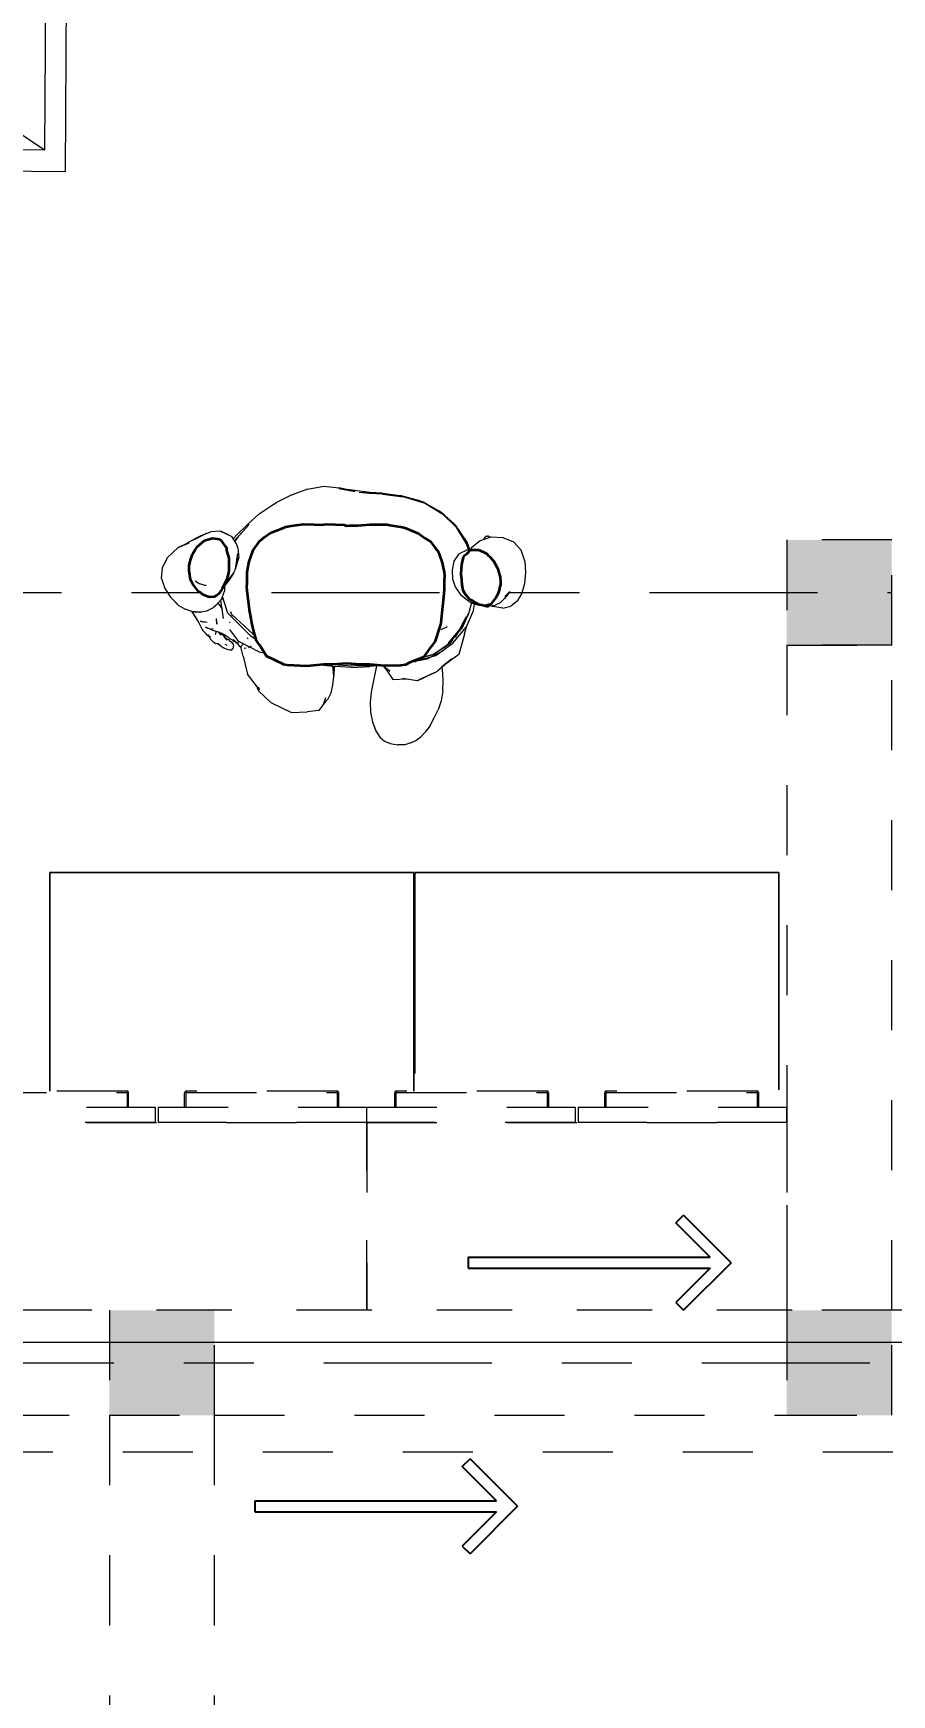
# Model space of a CAD drawing. Header units: millimetres. Extents: x -9559 to 23034, y -7226 to 22400.
# Drawn here: x 249.893 to 251.12, y 50.771 to 53.143 of the extents above; entities that cross this region are included whole.
import ezdxf

# ---------------------------------------------------------------- set-up
doc = ezdxf.new("R2010")
doc.units = ezdxf.units.MM
doc.header["$LTSCALE"] = 0.02
for name, pattern in [('ACAD_ISO02W100', [15, 12, -3]), ('ACAD_ISO10W100', [18, 12, -3, 0, -3]), ('DASHED2', [0.375, 0.25, -0.125])]:
    doc.linetypes.add(name, pattern=pattern)
for name, color, linetype, lineweight in [('A-GENM', 255, 'Continuous', 5), ('A-Mueble cocina 1-lavanderia', 9, 'Continuous', 9), ('A-Mueble cocina 2-proyecciones', 255, 'ACAD_ISO02W100', 9), ('A-Mueble cocina 3', 9, 'Continuous', 9), ('G-IMPT', 8, 'Continuous', 9), ('I-FURN', 9, 'Continuous', 9), ('IH-AGUA CALIENTE', 12, 'DASHED2', 5), ('IH-AGUA FRIA', 140, 'Continuous', 5), ('S-GRID', 253, 'ACAD_ISO10W100', 5)]:
    doc.layers.add(name, color=color, linetype=linetype, lineweight=lineweight)
doc.layers.add('IH-A.NEGRAS', color=22, linetype='Continuous')
doc.layers.add('IH-PLANO BASE', color=250, linetype='DASHED2', lineweight=5, transparency=0.55)
doc.styles.get("Standard").update_dxf_attribs({"font": 'GOTHIC.TTF'})
doc.dimstyles.get("Standard").update_dxf_attribs({"dimtxt": 0.18, "dimasz": 0.18, "dimexe": 0.18, "dimexo": 0.0625, "dimgap": 0.09, "dimtad": 0, "dimzin": 3, "dimdsep": 46, "dimtxsty": 'Standard', "dimblk": 'ARCHTICK', "dimcen": 0.09, "dimadec": 0, "dimazin": 0, "dimtfac": 1, "dimtofl": 0, "dimtmove": 0, "dimatfit": 3, "dimldrblk": 'ARCHTICK', "dimfxl": 1, "dimtolj": 1, "dimtzin": 0, "dimarcsym": 0})

# ---------------------------------------------------------------- blocks, each defined once
blk = doc.blocks.new('Lavadero de  1 Batea MEP - Lavadero de  1 Batea MEP-202237-Nivel 1')
at = {"layer": 'A-Mueble cocina 1-lavanderia'}
for p, q in [((0.5, 0), (-0.5, 0)), ((-0.5, 0), (-0.5, -0.75)), ((0.5, -0.7329), (0.5, 0)), ((-0.47, -0.03), (-0.2508, -0.6491)), ((-0.47, -0.72), (-0.47, -0.03)), ((-0.47, -0.03), (-0.015, -0.03)), ((-0.2342, -0.6491), (-0.015, -0.03)), ((-0.015, -0.03), (-0.015, -0.72)), ((0.47, -0.03), (0.015, -0.72)), ((0.015, -0.72), (0.015, -0.03)), ((0.015, -0.03), (0.47, -0.03)), ((0.47, -0.03), (0.47, -0.72)), ((-0.015, -0.72), (-0.47, -0.72)), ((0.47, -0.72), (0.015, -0.72))]:
    blk.add_line(p, q, dxfattribs=at)
blk.add_circle((-0.2425, -0.6727), 0.025, dxfattribs=at)
blk = doc.blocks.new('Female Figure 2 - 01skin_DXF-V15-Nivel 1')
at = {"layer": 'G-IMPT'}
for p, q in [((0.1914, -0.7645), (0.1913, -0.7656)), ((0.1914, -0.7645), (0.1931, -0.7621)), ((0.1939, -0.7612), (0.1931, -0.7621)), ((0.1939, -0.7612), (0.1962, -0.7611)), ((0.1975, -0.7612), (0.1962, -0.7611)), ((0.1987, -0.762), (0.1975, -0.7612)), ((0.1987, -0.762), (0.1981, -0.7616)), ((0.1998, -0.7624), (0.1981, -0.7616)), ((0.1987, -0.7622), (0.199, -0.7625)), ((-0.2261, -0.8689), (-0.2205, -0.8776)), ((-0.2258, -0.8692), (-0.226, -0.8689)), ((-0.2258, -0.8688), (-0.2242, -0.8712)), ((-0.2258, -0.8692), (-0.2237, -0.873)), ((-0.2183, -0.881), (-0.2242, -0.8712)), ((-0.2237, -0.873), (-0.2201, -0.8787)), ((-0.2183, -0.881), (-0.2205, -0.8776)), ((-0.2199, -0.8707), (-0.2202, -0.8694)), ((-0.2199, -0.8707), (-0.2202, -0.8694)), ((-0.189, -0.8567), (-0.1847, -0.862)), ((-0.1825, -0.865), (-0.1847, -0.862)), ((-0.2201, -0.8787), (-0.2163, -0.8846)), ((-0.2163, -0.8846), (-0.2116, -0.8943)), ((-0.2085, -0.8842), (-0.2138, -0.8826)), ((-0.2138, -0.8826), (-0.2131, -0.883)), ((-0.2085, -0.8842), (-0.2131, -0.883)), ((-0.2116, -0.8943), (-0.2105, -0.8957)), ((-0.2059, -0.9006), (-0.2105, -0.8957)), ((-0.2071, -0.8838), (-0.2103, -0.8832)), ((-0.2103, -0.8832), (-0.2089, -0.8835)), ((-0.1999, -0.8939), (-0.2067, -0.8911)), ((-0.2067, -0.8911), (-0.2034, -0.8924)), ((-0.2042, -0.8842), (-0.2066, -0.8838)), ((-0.2036, -0.9029), (-0.2059, -0.9006)), ((-0.1998, -0.9057), (-0.2033, -0.9015)), ((-0.2024, -0.9027), (-0.2033, -0.9015)), ((-0.1999, -0.8939), (-0.1957, -0.893)), ((-0.1999, -0.8939), (-0.1986, -0.8942)), ((-0.1999, -0.8939), (-0.1949, -0.8956)), ((-0.1986, -0.8942), (-0.1957, -0.893)), ((-0.1949, -0.8956), (-0.1885, -0.8977)), ((-0.1915, -0.8967), (-0.1926, -0.9017)), ((-0.1915, -0.8967), (-0.1926, -0.9017)), ((-0.1902, -0.8866), (-0.1909, -0.8785)), ((-0.1901, -0.8866), (-0.1909, -0.8785)), ((-0.1885, -0.8977), (-0.1847, -0.8991)), ((-0.1881, -0.8988), (-0.186, -0.8997)), ((-0.1881, -0.8988), (-0.1848, -0.9001)), ((-0.1877, -0.898), (-0.1857, -0.9005)), ((-0.1875, -0.8981), (-0.1857, -0.9005)), ((-0.1873, -0.8982), (-0.1857, -0.9005)), ((-0.187, -0.8993), (-0.186, -0.8997)), ((-0.1866, -0.9002), (-0.1854, -0.9017)), ((-0.1865, -0.9), (-0.1843, -0.9024)), ((-0.1854, -0.9017), (-0.1857, -0.9005)), ((-0.1854, -0.9012), (-0.1843, -0.9024)), ((-0.1848, -0.9001), (-0.1814, -0.9021)), ((-0.1847, -0.8991), (-0.1811, -0.9009)), ((-0.1811, -0.9009), (-0.1781, -0.9026)), ((-0.1723, -0.8837), (-0.1715, -0.8848)), ((-0.2036, -0.9029), (-0.1993, -0.9046)), ((-0.2024, -0.9027), (-0.2014, -0.9046)), ((-0.201, -0.9045), (-0.2023, -0.9033)), ((-0.2023, -0.9033), (-0.1993, -0.9046)), ((-0.2014, -0.9046), (-0.2004, -0.9067)), ((-0.1998, -0.9057), (-0.201, -0.9045)), ((-0.2004, -0.9067), (-0.1998, -0.9078)), ((-0.1954, -0.9125), (-0.1998, -0.9078)), ((-0.194, -0.9132), (-0.1954, -0.9125)), ((-0.194, -0.9132), (-0.1923, -0.9141)), ((-0.1897, -0.915), (-0.1923, -0.9141)), ((-0.1858, -0.9171), (-0.1897, -0.915)), ((-0.1871, -0.9161), (-0.1883, -0.915)), ((-0.1847, -0.9181), (-0.1883, -0.915)), ((-0.1864, -0.9167), (-0.1871, -0.9161)), ((-0.1838, -0.9188), (-0.1864, -0.9167)), ((-0.1847, -0.9181), (-0.1858, -0.9171)), ((-0.1838, -0.9188), (-0.1831, -0.9192)), ((-0.1831, -0.9192), (-0.1821, -0.9198)), ((-0.1821, -0.9198), (-0.1812, -0.9202)), ((-0.1784, -0.9061), (-0.1814, -0.9021)), ((-0.1814, -0.9021), (-0.1767, -0.9085)), ((-0.1814, -0.9021), (-0.1791, -0.9049)), ((-0.1812, -0.9202), (-0.1804, -0.9206)), ((-0.1804, -0.9206), (-0.1762, -0.9224)), ((-0.1794, -0.9059), (-0.1768, -0.9076)), ((-0.1794, -0.9059), (-0.1779, -0.907)), ((-0.1767, -0.9085), (-0.1791, -0.9049)), ((-0.1773, -0.9072), (-0.1786, -0.9066)), ((-0.1786, -0.9066), (-0.1768, -0.9076)), ((-0.1784, -0.9061), (-0.1767, -0.9085)), ((-0.1773, -0.916), (-0.1783, -0.9158)), ((-0.1781, -0.9026), (-0.1752, -0.9045)), ((-0.1779, -0.907), (-0.1761, -0.9094)), ((-0.1773, -0.9072), (-0.1752, -0.9082)), ((-0.1773, -0.916), (-0.1762, -0.9165)), ((-0.1767, -0.9085), (-0.1761, -0.9094)), ((-0.1762, -0.9224), (-0.1729, -0.9234)), ((-0.1752, -0.9045), (-0.1722, -0.907)), ((-0.1725, -0.9099), (-0.1752, -0.9082)), ((-0.1707, -0.924), (-0.1729, -0.9234)), ((-0.1725, -0.9099), (-0.1698, -0.912)), ((-0.1722, -0.907), (-0.1691, -0.9088)), ((-0.1698, -0.9238), (-0.1707, -0.924)), ((-0.1698, -0.912), (-0.167, -0.9152)), ((-0.1698, -0.9238), (-0.1687, -0.9232)), ((-0.1691, -0.9088), (-0.1667, -0.9108)), ((-0.1687, -0.9224), (-0.1667, -0.9205)), ((-0.1687, -0.9224), (-0.1681, -0.9214)), ((-0.1687, -0.9232), (-0.1681, -0.9214)), ((-0.1659, -0.9102), (-0.1671, -0.9091)), ((-0.1634, -0.9127), (-0.1671, -0.9091)), ((-0.167, -0.9152), (-0.1666, -0.9179)), ((-0.1648, -0.9117), (-0.1667, -0.9108)), ((-0.1667, -0.9205), (-0.1666, -0.9179)), ((-0.1624, -0.9132), (-0.1659, -0.9102)), ((-0.1649, -0.9112), (-0.1659, -0.9102)), ((-0.1659, -0.9102), (-0.1634, -0.9127)), ((-0.1624, -0.9132), (-0.1649, -0.9112)), ((-0.1613, -0.914), (-0.1649, -0.9112)), ((-0.1649, -0.9112), (-0.1634, -0.9125)), ((-0.1634, -0.9127), (-0.1648, -0.9117)), ((-0.1613, -0.914), (-0.1634, -0.9125)), ((-0.1634, -0.9125), (-0.1619, -0.9139)), ((-0.1634, -0.9125), (-0.16, -0.9146)), ((-0.1624, -0.9132), (-0.1634, -0.9127)), ((-0.1589, -0.9136), (-0.1634, -0.9127)), ((-0.1597, -0.9136), (-0.1634, -0.9127)), ((-0.1624, -0.9132), (-0.1613, -0.914)), ((-0.1619, -0.9139), (-0.16, -0.9159)), ((-0.1613, -0.914), (-0.16, -0.9146)), ((-0.16, -0.9159), (-0.1583, -0.9175)), ((-0.1589, -0.9136), (-0.1597, -0.9136)), ((-0.1583, -0.9175), (-0.1566, -0.9189)), ((-0.155, -0.92), (-0.1566, -0.9189)), ((-0.153, -0.9151), (-0.1555, -0.9179)), ((-0.1555, -0.9179), (-0.1554, -0.9177)), ((-0.1535, -0.9151), (-0.1526, -0.9148)), ((-0.1535, -0.9151), (-0.1526, -0.9148)), ((-0.1484, -0.9211), (-0.1512, -0.9214)), ((-0.1484, -0.9211), (-0.1507, -0.9213)), ((-0.1473, -0.9061), (-0.1456, -0.9077)), ((-0.1447, -0.9201), (-0.1453, -0.9204)), ((-0.1416, -0.9183), (-0.1447, -0.9201))]:
    blk.add_line(p, q, dxfattribs=at)
blk = doc.blocks.new('Female Figure 2 - Female Figure 2-V16-Nivel 1')
at = {"layer": 'A-GENM', "lineweight": 35}
for p, q in [((-0.0774, 0.0939), (-0.0694, 0.0952)), ((-0.0694, 0.0952), (-0.0517, 0.0976)), ((-0.0517, 0.0976), (-0.0367, 0.0969)), ((-0.0367, 0.0969), (-0.0274, 0.0968)), ((-0.0274, 0.0968), (-0.0185, 0.0977)), ((-0.0185, 0.0977), (-0.006, 0.097)), ((-0.006, 0.097), (0.0061, 0.0965)), ((0.0061, 0.0965), (0.0095, 0.0953)), ((0.0095, 0.0953), (0.0132, 0.0956)), ((0.0132, 0.0956), (0.0258, 0.0955)), ((0.0258, 0.0955), (0.0428, 0.0969)), ((0.0428, 0.0969), (0.0452, 0.0971)), ((0.0452, 0.0971), (0.0477, 0.0971)), ((0.0477, 0.0971), (0.0677, 0.097)), ((0.0677, 0.097), (0.0712, 0.0963)), ((0.0712, 0.0963), (0.0893, 0.0931)), ((-0.1972, 0.0708), (-0.1933, 0.0741)), ((-0.1933, 0.0741), (-0.1898, 0.0754)), ((-0.1898, 0.0754), (-0.1819, 0.0776)), ((-0.1817, 0.0775), (-0.1721, 0.0761)), ((-0.1721, 0.0761), (-0.17, 0.0748)), ((-0.17, 0.0748), (-0.1644, 0.0665)), ((-0.1238, 0.0603), (-0.1154, 0.0723)), ((-0.1154, 0.0723), (-0.1142, 0.0739)), ((-0.1142, 0.0739), (-0.1129, 0.0747)), ((-0.1129, 0.0747), (-0.1071, 0.0793)), ((-0.1071, 0.0793), (-0.0992, 0.085)), ((-0.0992, 0.085), (-0.0829, 0.0913)), ((-0.0829, 0.0913), (-0.0774, 0.0939)), ((0.0893, 0.0931), (0.0914, 0.0929)), ((0.0914, 0.0929), (0.0943, 0.0918)), ((0.0943, 0.0918), (0.1124, 0.0844)), ((0.1124, 0.0844), (0.1222, 0.0771)), ((0.1223, 0.0771), (0.1296, 0.0728)), ((0.1296, 0.0728), (0.1363, 0.0637)), ((-0.2145, 0.0429), (-0.2127, 0.0477)), ((-0.2127, 0.0477), (-0.2107, 0.0547)), ((-0.2107, 0.0547), (-0.2068, 0.061)), ((-0.2068, 0.061), (-0.2034, 0.0658)), ((-0.2034, 0.0658), (-0.1972, 0.0708)), ((-0.1644, 0.0665), (-0.1625, 0.065)), ((-0.1625, 0.065), (-0.162, 0.0639)), ((-0.162, 0.0639), (-0.1618, 0.0602)), ((-0.1618, 0.0602), (-0.1585, 0.0491)), ((-0.1585, 0.0491), (-0.1584, 0.0384)), ((-0.1292, 0.0455), (-0.1276, 0.0495)), ((-0.1276, 0.0495), (-0.1238, 0.0603)), ((0.1363, 0.0637), (0.1404, 0.0588)), ((0.1404, 0.0588), (0.1423, 0.0532)), ((0.1423, 0.0532), (0.1463, 0.0424)), ((0.1742, 0.04), (0.1766, 0.0507)), ((0.1766, 0.0507), (0.1783, 0.0534)), ((0.1783, 0.0534), (0.1819, 0.0556)), ((0.1819, 0.0556), (0.1867, 0.0608)), ((0.1867, 0.0608), (0.1899, 0.0611)), ((0.1899, 0.0611), (0.1983, 0.061)), ((0.1983, 0.061), (0.2093, 0.0555)), ((0.2093, 0.0555), (0.2099, 0.0552)), ((0.2099, 0.0552), (0.2103, 0.0548)), ((0.2103, 0.0548), (0.213, 0.052)), ((0.2136, 0.0514), (0.2194, 0.0453)), ((-0.2154, 0.0311), (-0.2152, 0.0381)), ((-0.2142, 0.0255), (-0.2154, 0.0311)), ((-0.2152, 0.0381), (-0.2145, 0.0429)), ((-0.2136, 0.0206), (-0.2142, 0.0255)), ((-0.1591, 0.0282), (-0.1619, 0.0174)), ((-0.1585, 0.0326), (-0.1591, 0.0282)), ((-0.1584, 0.0384), (-0.1585, 0.0326)), ((-0.1326, 0.0285), (-0.1306, 0.0403)), ((-0.1324, 0.0134), (-0.1326, 0.0285)), ((-0.1306, 0.0403), (-0.1292, 0.0455)), ((0.1463, 0.0424), (0.1488, 0.0292)), ((0.1488, 0.0292), (0.1495, 0.0243)), ((0.1495, 0.0243), (0.149, 0.0176)), ((0.1733, 0.0251), (0.1734, 0.0267)), ((0.1737, 0.0234), (0.1733, 0.0251)), ((0.1734, 0.0267), (0.1742, 0.04)), ((0.2194, 0.0453), (0.2248, 0.0355)), ((0.2248, 0.0355), (0.2258, 0.0336)), ((0.2258, 0.0336), (0.2262, 0.0316)), ((0.2262, 0.0316), (0.2289, 0.0222)), ((-0.2122, 0.0162), (-0.2136, 0.0206)), ((-0.2102, 0.0121), (-0.2122, 0.0162)), ((-0.208, 0.0097), (-0.2102, 0.0121)), ((-0.2054, 0.0055), (-0.208, 0.0097)), ((-0.2021, 0.0016), (-0.2054, 0.0055)), ((-0.2004, 0.0003), (-0.2021, 0.0016)), ((-0.1988, -0.0003), (-0.2004, 0.0003)), ((-0.168, 0.0053), (-0.1731, -0.0017)), ((-0.1619, 0.0174), (-0.1679, 0.0055)), ((-0.1327, 0.0082), (-0.1324, 0.0134)), ((-0.1324, 0.0029), (-0.1327, 0.0082)), ((-0.1302, -0.0165), (-0.1324, 0.0029)), ((0.149, 0.0041), (0.148, -0.0066)), ((0.149, 0.0176), (0.149, 0.0041)), ((0.1746, 0.0111), (0.1737, 0.0234)), ((0.1759, 0.0035), (0.1746, 0.0111)), ((0.1779, -0.0009), (0.1759, 0.0035)), ((0.2271, 0.0015), (0.2246, -0.0044)), ((0.2286, 0.0087), (0.2271, 0.0015)), ((0.2293, 0.0112), (0.2286, 0.0087)), ((0.2289, 0.0222), (0.2294, 0.014)), ((0.2294, 0.014), (0.2293, 0.0112)), ((-0.1952, -0.0035), (-0.1988, -0.0003)), ((-0.193, -0.0044), (-0.1952, -0.0035)), ((-0.188, -0.006), (-0.193, -0.0044)), ((-0.1874, -0.0064), (-0.188, -0.006)), ((-0.1863, -0.0065), (-0.1874, -0.0064)), ((-0.1795, -0.0062), (-0.1863, -0.0065)), ((-0.1747, -0.0034), (-0.1795, -0.0062)), ((-0.1731, -0.0017), (-0.1747, -0.0034)), ((-0.1291, -0.0246), (-0.1302, -0.0165)), ((0.1466, -0.0201), (0.1441, -0.0429)), ((0.148, -0.0066), (0.1466, -0.0201)), ((0.1822, -0.006), (0.1779, -0.0009)), ((0.1861, -0.0103), (0.1827, -0.0066)), ((0.1898, -0.0118), (0.1861, -0.0103)), ((0.1998, -0.0175), (0.1898, -0.0118)), ((0.2028, -0.0181), (0.1998, -0.0175)), ((0.2081, -0.0195), (0.2028, -0.0181)), ((0.2098, -0.02), (0.2081, -0.0195)), ((0.2113, -0.02), (0.2098, -0.02)), ((0.2129, -0.0194), (0.2113, -0.02)), ((0.2133, -0.0175), (0.2129, -0.0194)), ((0.2151, -0.0169), (0.2133, -0.0175)), ((0.2167, -0.0157), (0.2151, -0.0169)), ((0.2186, -0.0127), (0.2167, -0.0157)), ((0.2216, -0.0084), (0.2186, -0.0127)), ((0.2231, -0.0068), (0.2216, -0.0084)), ((0.2246, -0.0044), (0.2232, -0.0067)), ((-0.1267, -0.0378), (-0.1291, -0.0246)), ((-0.1258, -0.0433), (-0.1267, -0.0378)), ((-0.1234, -0.0537), (-0.1258, -0.0433)), ((0.1436, -0.0457), (0.1358, -0.0706)), ((0.1439, -0.0446), (0.1436, -0.0457)), ((0.144, -0.044), (0.1439, -0.0446)), ((0.1441, -0.0429), (0.144, -0.044)), ((-0.1191, -0.0691), (-0.1234, -0.0537)), ((-0.1144, -0.0754), (-0.1191, -0.0691)), ((0.1358, -0.0706), (0.1286, -0.0795)), ((-0.1047, -0.0907), (-0.1144, -0.0754)), ((-0.0817, -0.1017), (-0.1047, -0.0907)), ((0.1194, -0.0921), (0.1001, -0.1001)), ((0.1286, -0.0795), (0.1194, -0.0921)), ((-0.0789, -0.1032), (-0.0817, -0.1017)), ((-0.0752, -0.1037), (-0.0789, -0.1032)), ((-0.0474, -0.105), (-0.0752, -0.1037)), ((-0.0236, -0.1029), (-0.0474, -0.105)), ((-0.017, -0.103), (-0.0236, -0.1029)), ((-0.0101, -0.1027), (-0.017, -0.103)), ((0.0098, -0.1015), (-0.0101, -0.1027)), ((0.0283, -0.1027), (0.0098, -0.1015)), ((0.0355, -0.1029), (0.0283, -0.1027)), ((0.0429, -0.103), (0.0355, -0.1029)), ((0.0637, -0.1049), (0.0429, -0.103)), ((0.0867, -0.1041), (0.0637, -0.1049)), ((0.0938, -0.1031), (0.0867, -0.1041)), ((0.1001, -0.1001), (0.0938, -0.1031))]:
    blk.add_line(p, q, dxfattribs=at)
at = {"layer": 'G-IMPT'}
for p, q in [((-0.0464, 0.1475), (-0.0703, 0.1385)), ((-0.0464, 0.1475), (-0.0229, 0.1519)), ((-0.0229, 0.1519), (-0.0012, 0.1493)), ((0.0212, 0.1455), (-0.0017, 0.1486)), ((-0.0017, 0.1486), (0.0217, 0.1444)), ((0.0217, 0.1444), (-0.0012, 0.1493)), ((0.0429, 0.143), (0.0212, 0.1455)), ((0.0417, 0.1415), (0.0274, 0.1429)), ((0.0436, 0.142), (0.0304, 0.1429)), ((0.0607, 0.1419), (0.0429, 0.143)), ((-0.1151, 0.1122), (-0.0954, 0.1258)), ((-0.0954, 0.1258), (-0.0905, 0.1284)), ((-0.0703, 0.1385), (-0.0905, 0.1284)), ((-0.0692, 0.1393), (-0.0676, 0.1395)), ((0.061, 0.1405), (0.0417, 0.1415)), ((0.0436, 0.142), (0.0623, 0.1413)), ((0.0607, 0.1419), (0.0861, 0.1386)), ((0.061, 0.1405), (0.0903, 0.1365)), ((0.0623, 0.1413), (0.0888, 0.138)), ((0.1144, 0.1311), (0.0861, 0.1386)), ((0.0888, 0.138), (0.1186, 0.1296)), ((0.1237, 0.1266), (0.0903, 0.1365)), ((0.1237, 0.1266), (0.1144, 0.1311)), ((0.1237, 0.1266), (0.1186, 0.1296)), ((0.1186, 0.1296), (0.1495, 0.1103)), ((0.1186, 0.1296), (0.1451, 0.1139)), ((0.1237, 0.1266), (0.1413, 0.1165)), ((-0.1477, 0.0817), (-0.1321, 0.0973)), ((-0.1469, 0.0783), (-0.1297, 0.0969)), ((-0.1447, 0.0806), (-0.1297, 0.0969)), ((-0.1151, 0.1122), (-0.1321, 0.0973)), ((-0.0694, 0.0952), (-0.0774, 0.0939)), ((-0.0517, 0.0976), (-0.0694, 0.0952)), ((-0.0367, 0.0969), (-0.0517, 0.0976)), ((-0.0367, 0.0969), (-0.0274, 0.0968)), ((-0.0274, 0.0968), (-0.0185, 0.0977)), ((-0.006, 0.097), (-0.0185, 0.0977)), ((0.0061, 0.0965), (-0.006, 0.097)), ((0.0095, 0.0953), (0.0061, 0.0965)), ((0.0132, 0.0956), (0.0095, 0.0953)), ((0.0258, 0.0955), (0.0132, 0.0956)), ((0.0428, 0.0969), (0.0258, 0.0955)), ((0.0428, 0.0969), (0.0452, 0.0971)), ((0.0452, 0.0971), (0.0477, 0.0971)), ((0.0677, 0.097), (0.0477, 0.0971)), ((0.0677, 0.097), (0.0712, 0.0963)), ((0.0712, 0.0963), (0.0893, 0.0931)), ((0.1495, 0.1103), (0.1413, 0.1165)), ((0.1669, 0.0925), (0.1451, 0.1139)), ((0.1657, 0.0955), (0.1451, 0.1139)), ((0.1495, 0.1103), (0.1451, 0.1139)), ((0.1495, 0.1103), (0.1632, 0.0979)), ((0.1806, 0.0737), (0.1632, 0.0979)), ((0.1817, 0.0718), (0.1657, 0.0955)), ((-0.2191, 0.0701), (-0.2152, 0.0722)), ((-0.2152, 0.0722), (-0.2038, 0.0785)), ((-0.2098, 0.0746), (-0.1909, 0.0844)), ((-0.2098, 0.0746), (-0.2039, 0.0778)), ((-0.1909, 0.0844), (-0.2039, 0.0778)), ((-0.2038, 0.0785), (-0.1979, 0.0812)), ((-0.1979, 0.0812), (-0.1909, 0.0844)), ((-0.1933, 0.0741), (-0.1972, 0.0708)), ((-0.1898, 0.0754), (-0.1933, 0.0741)), ((-0.1909, 0.0844), (-0.1843, 0.0867)), ((-0.1898, 0.0754), (-0.1819, 0.0776)), ((-0.1703, 0.0876), (-0.1843, 0.0867)), ((-0.1817, 0.0775), (-0.1721, 0.0761)), ((-0.17, 0.0748), (-0.1721, 0.0761)), ((-0.1591, 0.0825), (-0.1703, 0.0876)), ((-0.1703, 0.0876), (-0.1651, 0.0853)), ((-0.1703, 0.0876), (-0.1544, 0.0801)), ((-0.1644, 0.0665), (-0.17, 0.0748)), ((-0.1651, 0.0853), (-0.1544, 0.0801)), ((-0.1591, 0.0825), (-0.1544, 0.0801)), ((-0.1478, 0.0693), (-0.1544, 0.0801)), ((-0.1477, 0.0817), (-0.1518, 0.0771)), ((-0.1504, 0.0734), (-0.1469, 0.0783)), ((-0.1447, 0.0806), (-0.1497, 0.0739)), ((-0.1154, 0.0723), (-0.1238, 0.0603)), ((-0.1142, 0.0739), (-0.1154, 0.0723)), ((-0.1142, 0.0739), (-0.1129, 0.0747)), ((-0.1071, 0.0793), (-0.1129, 0.0747)), ((-0.0992, 0.085), (-0.1071, 0.0793)), ((-0.0829, 0.0913), (-0.0992, 0.085)), ((-0.0774, 0.0939), (-0.0829, 0.0913)), ((0.0893, 0.0931), (0.0914, 0.0929)), ((0.0914, 0.0929), (0.0943, 0.0918)), ((0.0943, 0.0918), (0.1124, 0.0844)), ((0.1222, 0.0771), (0.1124, 0.0844)), ((0.1296, 0.0728), (0.1223, 0.0771)), ((0.1363, 0.0637), (0.1296, 0.0728)), ((0.1808, 0.0696), (0.1669, 0.0925)), ((0.1855, 0.0613), (0.1806, 0.0737)), ((0.1855, 0.0613), (0.1817, 0.0718)), ((0.2008, 0.0742), (0.1882, 0.0637)), ((0.2008, 0.0742), (0.2161, 0.0793)), ((0.2161, 0.0793), (0.2326, 0.0787)), ((0.2326, 0.0787), (0.2479, 0.0722)), ((0.2479, 0.0722), (0.2591, 0.0604)), ((-0.2535, 0.0353), (-0.246, 0.05)), ((-0.2311, 0.0642), (-0.246, 0.05)), ((-0.2311, 0.0642), (-0.2154, 0.071)), ((-0.2189, 0.0696), (-0.2311, 0.0642)), ((-0.2311, 0.0642), (-0.2261, 0.0664)), ((-0.2216, 0.0687), (-0.2261, 0.0664)), ((-0.2216, 0.0687), (-0.2191, 0.0701)), ((-0.2127, 0.0477), (-0.2145, 0.0429)), ((-0.2107, 0.0547), (-0.2127, 0.0477)), ((-0.2068, 0.061), (-0.2107, 0.0547)), ((-0.2068, 0.061), (-0.2034, 0.0658)), ((-0.1972, 0.0708), (-0.2034, 0.0658)), ((-0.1625, 0.065), (-0.1644, 0.0665)), ((-0.162, 0.0639), (-0.1625, 0.065)), ((-0.1618, 0.0602), (-0.162, 0.0639)), ((-0.1618, 0.0602), (-0.1585, 0.0491)), ((-0.1585, 0.0491), (-0.1584, 0.0384)), ((-0.1489, 0.0335), (-0.1456, 0.0555)), ((-0.1489, 0.0335), (-0.1442, 0.0494)), ((-0.1459, 0.0636), (-0.1478, 0.0693)), ((-0.147, 0.0414), (-0.1456, 0.0555)), ((-0.1459, 0.0636), (-0.1442, 0.0494)), ((-0.1276, 0.0495), (-0.1292, 0.0455)), ((-0.1276, 0.0495), (-0.1238, 0.0603)), ((0.1363, 0.0637), (0.1404, 0.0588)), ((0.1423, 0.0532), (0.1404, 0.0588)), ((0.1463, 0.0424), (0.1423, 0.0532)), ((0.1635, 0.0447), (0.1706, 0.0554)), ((0.1824, 0.061), (0.1706, 0.0554)), ((0.1766, 0.0507), (0.1742, 0.04)), ((0.1783, 0.0534), (0.1766, 0.0507)), ((0.1819, 0.0556), (0.1783, 0.0534)), ((0.1837, 0.0612), (0.1808, 0.0696)), ((0.1819, 0.0556), (0.1867, 0.0608)), ((0.1824, 0.061), (0.185, 0.0613)), ((0.1985, 0.0611), (0.185, 0.0613)), ((0.1882, 0.0637), (0.1865, 0.0612)), ((0.1867, 0.0608), (0.1899, 0.0611)), ((0.1983, 0.061), (0.1899, 0.0611)), ((0.2093, 0.0555), (0.1983, 0.061)), ((0.2101, 0.0552), (0.1985, 0.0611)), ((0.2093, 0.0555), (0.2099, 0.0552)), ((0.2099, 0.0552), (0.2103, 0.0548)), ((0.2101, 0.0552), (0.2122, 0.0535)), ((0.213, 0.052), (0.2103, 0.0548)), ((0.2176, 0.0487), (0.2122, 0.0535)), ((0.2194, 0.0453), (0.2136, 0.0514)), ((0.2176, 0.0487), (0.2152, 0.0498)), ((0.2643, 0.0449), (0.2591, 0.0604)), ((-0.2546, 0.0199), (-0.2535, 0.0353)), ((-0.2156, 0.0321), (-0.2152, 0.0436)), ((-0.2154, 0.0311), (-0.2156, 0.0321)), ((-0.2154, 0.0325), (-0.2152, 0.0436)), ((-0.2154, 0.0311), (-0.2152, 0.0381)), ((-0.2154, 0.0311), (-0.2142, 0.0255)), ((-0.2152, 0.0381), (-0.2145, 0.0429)), ((-0.2142, 0.0255), (-0.2136, 0.0206)), ((-0.1515, 0.0287), (-0.1686, 0.0068)), ((-0.1619, 0.0174), (-0.1591, 0.0282)), ((-0.1515, 0.0287), (-0.1592, 0.018)), ((-0.1579, 0.0363), (-0.1591, 0.0282)), ((-0.1591, 0.0282), (-0.1585, 0.0326)), ((-0.1584, 0.0384), (-0.1585, 0.0326)), ((-0.1579, 0.0363), (-0.1582, 0.0353)), ((-0.1515, 0.0287), (-0.1577, 0.0187)), ((-0.1515, 0.0287), (-0.1489, 0.0335)), ((-0.1489, 0.0335), (-0.147, 0.0414)), ((-0.1306, 0.0403), (-0.1326, 0.0285)), ((-0.1324, 0.0134), (-0.1326, 0.0285)), ((-0.1292, 0.0455), (-0.1306, 0.0403)), ((0.1463, 0.0424), (0.1488, 0.0292)), ((0.1488, 0.0292), (0.1495, 0.0243)), ((0.149, 0.0176), (0.1495, 0.0243)), ((0.1608, 0.0318), (0.1635, 0.0447)), ((0.1615, 0.0186), (0.1608, 0.0318)), ((0.1734, 0.0267), (0.1733, 0.0251)), ((0.1733, 0.0251), (0.1737, 0.0234)), ((0.1742, 0.04), (0.1734, 0.0267)), ((0.2194, 0.0453), (0.2248, 0.0355)), ((0.2258, 0.0336), (0.2248, 0.0355)), ((0.2258, 0.0336), (0.2262, 0.0316)), ((0.2262, 0.0316), (0.2289, 0.0222)), ((0.2653, 0.0286), (0.2638, 0.013)), ((0.2643, 0.0449), (0.2653, 0.0286)), ((-0.2546, 0.0199), (-0.2502, 0.0057)), ((-0.2502, 0.0057), (-0.242, -0.0067)), ((-0.2122, 0.0162), (-0.2136, 0.0206)), ((-0.2122, 0.0162), (-0.2102, 0.0121)), ((-0.2102, 0.0121), (-0.208, 0.0097)), ((-0.208, 0.0097), (-0.2054, 0.0055)), ((-0.2065, 0.0166), (-0.2002, 0.0123)), ((-0.2021, 0.0016), (-0.2054, 0.0055)), ((-0.2004, 0.0003), (-0.2021, 0.0016)), ((-0.2004, 0.0003), (-0.1988, -0.0003)), ((-0.1931, 0.01), (-0.2002, 0.0123)), ((-0.1931, 0.01), (-0.1947, 0.0104)), ((-0.1908, 0.0101), (-0.1931, 0.01)), ((-0.1731, -0.0017), (-0.168, 0.0053)), ((-0.1692, -0.0097), (-0.1647, 0.002)), ((-0.1592, 0.018), (-0.1686, 0.0068)), ((-0.1577, 0.0187), (-0.1679, 0.0054)), ((-0.1619, 0.0174), (-0.1679, 0.0055)), ((-0.1636, 0.0159), (-0.1679, 0.0054)), ((-0.1648, 0.0095), (-0.1647, 0.002)), ((-0.1324, 0.0134), (-0.1327, 0.0082)), ((-0.1327, 0.0082), (-0.1324, 0.0029)), ((-0.1302, -0.0165), (-0.1324, 0.0029)), ((0.149, 0.0041), (0.148, -0.0066)), ((0.149, 0.0041), (0.149, 0.0176)), ((0.1655, 0.0066), (0.1615, 0.0186)), ((0.1655, 0.0066), (0.1729, -0.004)), ((0.1737, 0.0234), (0.1746, 0.0111)), ((0.1746, 0.0111), (0.1759, 0.0035)), ((0.1759, 0.0035), (0.1779, -0.0009)), ((0.2246, -0.0044), (0.2271, 0.0015)), ((0.2286, 0.0087), (0.2271, 0.0015)), ((0.2286, 0.0087), (0.2293, 0.0112)), ((0.2294, 0.014), (0.2289, 0.0222)), ((0.2293, 0.0112), (0.2294, 0.014)), ((0.2357, -0.0056), (0.2428, 0.0013)), ((0.2428, 0.0013), (0.2396, -0.0033)), ((0.2638, 0.013), (0.2598, -0.001)), ((-0.242, -0.0067), (-0.2317, -0.0164)), ((-0.2317, -0.0164), (-0.2398, -0.0087)), ((-0.2308, -0.0179), (-0.2398, -0.0087)), ((-0.2308, -0.0179), (-0.2212, -0.024)), ((-0.1952, -0.0035), (-0.1988, -0.0003)), ((-0.1952, -0.0035), (-0.193, -0.0044)), ((-0.193, -0.0044), (-0.188, -0.006)), ((-0.1902, -0.0262), (-0.1807, -0.0215)), ((-0.188, -0.006), (-0.1874, -0.0064)), ((-0.1874, -0.0064), (-0.1863, -0.0065)), ((-0.1863, -0.0065), (-0.1795, -0.0062)), ((-0.1769, -0.0181), (-0.1807, -0.0215)), ((-0.1795, -0.0062), (-0.1747, -0.0034)), ((-0.1692, -0.0097), (-0.1769, -0.0181)), ((-0.1747, -0.0034), (-0.1731, -0.0017)), ((-0.1705, -0.011), (-0.1666, -0.037)), ((-0.166, -0.0112), (-0.1681, -0.0067)), ((-0.1601, -0.0295), (-0.1677, -0.0057)), ((-0.1661, -0.0108), (-0.1677, -0.0075)), ((-0.1291, -0.0246), (-0.1302, -0.0165)), ((0.1441, -0.0429), (0.1466, -0.0201)), ((0.148, -0.0066), (0.1466, -0.0201)), ((0.1841, -0.0127), (0.1729, -0.004)), ((0.1779, -0.0009), (0.1822, -0.006)), ((0.1861, -0.0103), (0.1827, -0.0066)), ((0.1834, -0.0083), (0.1898, -0.0118)), ((0.1834, -0.0083), (0.1861, -0.0103)), ((0.188, -0.0145), (0.1834, -0.0317)), ((0.1841, -0.0127), (0.2081, -0.0195)), ((0.1841, -0.0127), (0.1924, -0.0166)), ((0.1841, -0.0127), (0.199, -0.0171)), ((0.1898, -0.0118), (0.1861, -0.0103)), ((0.1898, -0.0118), (0.1998, -0.0175)), ((0.192, -0.0164), (0.19, -0.0279)), ((0.199, -0.0171), (0.1924, -0.0166)), ((0.1924, -0.0166), (0.2019, -0.0184)), ((0.1924, -0.0166), (0.1978, -0.0173)), ((0.2098, -0.02), (0.1978, -0.0173)), ((0.199, -0.0171), (0.1998, -0.0175)), ((0.2028, -0.0181), (0.1998, -0.0175)), ((0.2019, -0.0184), (0.2106, -0.0179)), ((0.2081, -0.0195), (0.2028, -0.0181)), ((0.2079, -0.0177), (0.214, -0.0158)), ((0.2098, -0.02), (0.2081, -0.0195)), ((0.2098, -0.02), (0.2113, -0.02)), ((0.2106, -0.0179), (0.214, -0.0158)), ((0.2113, -0.02), (0.2129, -0.0194)), ((0.2133, -0.0175), (0.2129, -0.0194)), ((0.2133, -0.0175), (0.2151, -0.0169)), ((0.2136, -0.0192), (0.2218, -0.0182)), ((0.2151, -0.0169), (0.2167, -0.0157)), ((0.2184, -0.0201), (0.2158, -0.019)), ((0.219, -0.0122), (0.2167, -0.0157)), ((0.2167, -0.0157), (0.2186, -0.0127)), ((0.2326, -0.0222), (0.2184, -0.0201)), ((0.2216, -0.0084), (0.2186, -0.0127)), ((0.2231, -0.0068), (0.2216, -0.0084)), ((0.2291, -0.0146), (0.2218, -0.0182)), ((0.2232, -0.0067), (0.2246, -0.0044)), ((0.2352, -0.0087), (0.2291, -0.0146)), ((0.2326, -0.0222), (0.2442, -0.0196)), ((0.2396, -0.0033), (0.2352, -0.0087)), ((0.2532, -0.0123), (0.2442, -0.0196)), ((0.2598, -0.001), (0.2532, -0.0123)), ((-0.2113, -0.0271), (-0.2212, -0.024)), ((-0.2008, -0.0279), (-0.2113, -0.0271)), ((-0.2077, -0.0274), (-0.2046, -0.0281)), ((-0.1978, -0.0282), (-0.2046, -0.0281)), ((-0.2008, -0.0279), (-0.1902, -0.0262)), ((-0.1963, -0.0274), (-0.1978, -0.0282)), ((-0.1601, -0.0295), (-0.1283, -0.0616)), ((-0.1559, -0.0322), (-0.1553, -0.0331)), ((-0.1546, -0.0308), (-0.1558, -0.0274)), ((-0.1546, -0.0308), (-0.1236, -0.0594)), ((-0.1539, -0.0356), (-0.1545, -0.0344)), ((-0.1267, -0.0378), (-0.1291, -0.0246)), ((-0.1258, -0.0433), (-0.1267, -0.0378)), ((-0.1234, -0.0537), (-0.1258, -0.0433)), ((0.1358, -0.0706), (0.1436, -0.0457)), ((0.1436, -0.0457), (0.1439, -0.0446)), ((0.1439, -0.0446), (0.144, -0.044)), ((0.144, -0.044), (0.1441, -0.0429)), ((0.1652, -0.0639), (0.1808, -0.0342)), ((0.1743, -0.052), (0.1834, -0.0317)), ((0.1745, -0.0505), (0.1841, -0.0291)), ((0.1761, -0.0447), (0.1808, -0.0342)), ((0.1807, -0.0492), (0.19, -0.0279)), ((0.1847, -0.0263), (0.1841, -0.0291)), ((-0.1444, -0.0699), (-0.1573, -0.053)), ((-0.1147, -0.085), (-0.1444, -0.0699)), ((-0.1283, -0.0616), (-0.1202, -0.0664)), ((-0.1236, -0.0594), (-0.1214, -0.0607)), ((-0.1234, -0.0537), (-0.1191, -0.0691)), ((-0.1191, -0.0691), (-0.1144, -0.0754)), ((0.1286, -0.0795), (0.1358, -0.0706)), ((0.1531, -0.0491), (0.144, -0.0533)), ((0.1546, -0.073), (0.171, -0.0534)), ((0.1565, -0.0725), (0.1745, -0.0505)), ((0.157, -0.0731), (0.1615, -0.0676)), ((0.1615, -0.0725), (0.1807, -0.0492)), ((0.1652, -0.0639), (0.1743, -0.0481)), ((0.1779, -0.0594), (0.1697, -0.0884)), ((0.1779, -0.0594), (0.1807, -0.0492)), ((-0.138, -0.0909), (-0.1413, -0.0774)), ((-0.138, -0.0909), (-0.1319, -0.1167)), ((-0.1069, -0.0872), (-0.1147, -0.085)), ((-0.1144, -0.0754), (-0.1047, -0.0907)), ((-0.1047, -0.0907), (-0.0817, -0.1017)), ((0.1194, -0.0921), (0.1001, -0.1001)), ((0.136, -0.0902), (0.1082, -0.0987)), ((0.1124, -0.097), (0.1249, -0.0946)), ((0.1326, -0.0892), (0.1165, -0.0932)), ((0.1286, -0.0795), (0.1194, -0.0921)), ((0.1331, -0.0884), (0.1194, -0.0921)), ((0.1249, -0.0946), (0.1481, -0.0827)), ((0.157, -0.0731), (0.1326, -0.0892)), ((0.1331, -0.0884), (0.1565, -0.0725)), ((0.136, -0.0902), (0.1615, -0.0725)), ((0.1598, -0.0947), (0.1395, -0.1125)), ((0.1697, -0.0884), (0.1452, -0.1064)), ((0.1598, -0.0947), (0.1452, -0.1064)), ((0.1481, -0.0827), (0.1499, -0.081)), ((0.1499, -0.081), (0.1511, -0.0797)), ((-0.1204, -0.1312), (-0.1319, -0.1167)), ((-0.0817, -0.1017), (-0.0789, -0.1032)), ((-0.0789, -0.1032), (-0.0752, -0.1037)), ((-0.0474, -0.105), (-0.0752, -0.1037)), ((-0.0236, -0.1029), (-0.0474, -0.105)), ((-0.0274, -0.1033), (-0.0059, -0.1056)), ((-0.0236, -0.1029), (-0.017, -0.103)), ((-0.017, -0.103), (-0.0101, -0.1027)), ((-0.0104, -0.1029), (0.0192, -0.1047)), ((-0.0101, -0.1027), (0.0098, -0.1015)), ((0.0104, -0.1019), (-0.0101, -0.1027)), ((-0.0084, -0.1194), (-0.0099, -0.1052)), ((-0.0092, -0.1053), (-0.0088, -0.1106)), ((-0.0088, -0.1106), (-0.0084, -0.1194)), ((-0.0079, -0.1054), (-0.0084, -0.1194)), ((0.0166, -0.1069), (-0.0059, -0.1056)), ((0.0098, -0.1015), (0.0283, -0.1027)), ((0.0104, -0.1019), (0.0283, -0.1027)), ((0.0166, -0.1069), (0.043, -0.1055)), ((0.0192, -0.1047), (0.0507, -0.1043)), ((0.0283, -0.1027), (0.0355, -0.1029)), ((0.0355, -0.1029), (0.0429, -0.103)), ((0.0429, -0.103), (0.0637, -0.1049)), ((0.0585, -0.1044), (0.043, -0.1055)), ((0.0511, -0.112), (0.0477, -0.1281)), ((0.0507, -0.1043), (0.0552, -0.1041)), ((0.0522, -0.1049), (0.0511, -0.112)), ((0.0618, -0.1047), (0.0632, -0.1065)), ((0.0619, -0.1047), (0.0628, -0.1058)), ((0.0713, -0.1124), (0.0632, -0.1065)), ((0.0635, -0.1067), (0.0673, -0.1112)), ((0.0637, -0.1049), (0.0867, -0.1041)), ((0.0645, -0.1066), (0.0713, -0.1124)), ((0.0673, -0.1112), (0.0758, -0.124)), ((0.0867, -0.1041), (0.0938, -0.1031)), ((0.0938, -0.1031), (0.1001, -0.1001)), ((0.1009, -0.0997), (0.1082, -0.0987)), ((0.1347, -0.1148), (0.113, -0.1247)), ((0.1347, -0.1148), (0.1181, -0.1226)), ((0.1222, -0.1206), (0.1347, -0.1148)), ((0.1347, -0.1148), (0.1395, -0.1125)), ((0.1464, -0.1094), (0.146, -0.1068)), ((0.1475, -0.125), (0.1464, -0.1094)), ((-0.1151, -0.1389), (-0.1204, -0.1312)), ((-0.119, -0.1332), (-0.1162, -0.1406)), ((-0.118, -0.1347), (-0.1162, -0.1406)), ((-0.1178, -0.1352), (-0.1162, -0.1406)), ((-0.1162, -0.1406), (-0.0987, -0.1572)), ((-0.1161, -0.135), (-0.1151, -0.1389)), ((-0.0122, -0.1433), (-0.01, -0.1324)), ((-0.01, -0.1324), (-0.0084, -0.1194)), ((0.0477, -0.1281), (0.0446, -0.1425)), ((0.0758, -0.124), (0.0952, -0.1233)), ((0.1104, -0.126), (0.0896, -0.1226)), ((0.0896, -0.1226), (0.0952, -0.1233)), ((0.1104, -0.126), (0.1171, -0.1229)), ((0.113, -0.1247), (0.1181, -0.1226)), ((0.147, -0.1403), (0.1445, -0.1547)), ((0.147, -0.1403), (0.1475, -0.125)), ((-0.0987, -0.1572), (-0.0692, -0.1715)), ((-0.021, -0.1559), (-0.03, -0.1684)), ((-0.0204, -0.1505), (-0.0235, -0.1592)), ((-0.0235, -0.1592), (-0.0168, -0.1518)), ((-0.0168, -0.1518), (-0.0122, -0.1433)), ((0.0446, -0.1425), (0.0433, -0.1568)), ((0.0433, -0.1568), (0.044, -0.1711)), ((0.1445, -0.1547), (0.1403, -0.1675)), ((-0.0692, -0.1715), (-0.0469, -0.1703)), ((-0.03, -0.1684), (-0.0469, -0.1703)), ((0.044, -0.1711), (0.0467, -0.1846)), ((0.0467, -0.1846), (0.0511, -0.1964)), ((0.0467, -0.1846), (0.0472, -0.1862)), ((0.0467, -0.1846), (0.0515, -0.1977)), ((0.0472, -0.1862), (0.0515, -0.1977)), ((0.1288, -0.1898), (0.1222, -0.199)), ((0.1288, -0.1898), (0.1349, -0.179)), ((0.1349, -0.179), (0.1403, -0.1675)), ((0.0511, -0.1964), (0.0515, -0.1977)), ((0.0515, -0.1977), (0.0571, -0.2065)), ((0.0571, -0.2065), (0.0637, -0.2122)), ((0.0637, -0.2122), (0.072, -0.2156)), ((0.1016, -0.2149), (0.1086, -0.2115)), ((0.1086, -0.2115), (0.1155, -0.2062)), ((0.1222, -0.199), (0.1155, -0.2062)), ((0.072, -0.2156), (0.0825, -0.2174)), ((0.0929, -0.2175), (0.0825, -0.2174)), ((0.1016, -0.2149), (0.0929, -0.2175))]:
    blk.add_line(p, q, dxfattribs=at)
blk.add_blockref('Female Figure 2 - 01skin_DXF-V15-Nivel 1', (0.0147, 0.8415))
blk = doc.blocks.new('Armario superior - Puerta doble - 600 x 720 x 290 mm-626424-Nivel 1')
at = {"layer": 'A-Mueble cocina 2-proyecciones', "linetype": 'DASHED2', "lineweight": 5, "ltscale": 9}
for p, q in [((-0.085, 0.365), (-0.085, 0.3855)), ((-0.083, 0.365), (-0.083, 0.3855)), ((0.1325, 0.388), (-0.0825, 0.388)), ((-0.0825, 0.386), (0.1325, 0.386)), ((0.133, 0.3855), (0.133, 0.365)), ((0.135, 0.365), (0.135, 0.3855)), ((0.215, 0.365), (0.215, 0.3855)), ((0.217, 0.365), (0.217, 0.3855)), ((0.4325, 0.388), (0.2175, 0.388)), ((0.2175, 0.386), (0.4325, 0.386)), ((0.433, 0.3855), (0.433, 0.365)), ((0.435, 0.365), (0.435, 0.3855)), ((-0.125, 0.365), (0.173, 0.365)), ((-0.125, 0.343), (-0.125, 0.365)), ((0.173, 0.365), (0.173, 0.343)), ((0.177, 0.365), (0.475, 0.365)), ((0.177, 0.365), (0.177, 0.343)), ((0.475, 0.343), (0.475, 0.365)), ((-0.125, 0.343), (0.475, 0.343)), ((-0.125, 0.075), (-0.125, 0.343)), ((0.173, 0.343), (-0.125, 0.343)), ((0.475, 0.343), (0.177, 0.343)), ((0.475, 0.343), (0.475, 0.075)), ((0.475, 0.075), (-0.125, 0.075))]:
    blk.add_line(p, q, dxfattribs=at)
for centre, radius, start, end in [((-0.0825, 0.3855), 0.0025, 90, 180), ((-0.0825, 0.3855), 0.0005, 90, 180), ((-0.0825, 0.3855), 0.0005, 90, 180), ((0.1325, 0.3855), 0.0025, 0, 90), ((0.1325, 0.3855), 0.0005, 0, 90), ((0.1325, 0.3855), 0.0005, 0, 90), ((0.2175, 0.3855), 0.0025, 90, 180), ((0.2175, 0.3855), 0.0005, 90, 180), ((0.2175, 0.3855), 0.0005, 90, 180), ((0.4325, 0.3855), 0.0025, 0, 90), ((0.4325, 0.3855), 0.0005, 0, 90), ((0.4325, 0.3855), 0.0005, 0, 90)]:
    blk.add_arc(centre, radius, start, end, dxfattribs=at)
blk = doc.blocks.new('Armario base-Puerta doble y 2 cajones - 600mm-147587-Nivel 1')
at = {"layer": 'A-Mueble cocina 3'}
for p, q in [((-0.2413, -0.287), (-0.2413, 0)), ((-0.2413, 0), (0.2787, 0)), ((0.2787, -0.31), (0.2787, 0)), ((0.2787, 0), (0.2787, -0.31)), ((0.2787, 0), (-0.2413, 0)), ((-0.2413, 0), (-0.2413, -0.287))]:
    blk.add_line(p, q, dxfattribs=at)
blk = doc.blocks.new('Armario base-Puerta doble y 2 cajones - 600mm-V17-Nivel 1')
at = {"layer": 'A-Mueble cocina 3'}
for p, q in [((-0.2413, -0.312), (-0.2413, 0)), ((-0.2413, 0), (0.2787, 0)), ((0.2787, -0.312), (0.2787, 0)), ((0.2787, 0), (0.2787, -0.312)), ((0.2787, 0), (-0.2413, 0)), ((-0.2413, 0), (-0.2413, -0.312))]:
    blk.add_line(p, q, dxfattribs=at)
blk = doc.blocks.new('_ArchTick')
at = {"color": 0, "linetype": 'ByBlock', "const_width": 0.15}
blk.add_lwpolyline([(-0.5, -0.5), (0.5, 0.5)], dxfattribs=at)
blk = doc.blocks.new('*D583')
at = {"layer": 'I-FURN', "color": 0, "lineweight": -2, "ltscale": 0.2, "transparency": 16777216}
for p, q in [((261.7202, 57.8335), (260.1503, 40.7816)), ((244.7806, 40.214), (259.5281, 40.214))]:
    blk.add_line(p, q, dxfattribs=at)
for start, end in [(84.7398, 111.3549), (153.385, 180)]:
    blk.add_arc((260.0981, 40.214), 0.75, start, end, dxfattribs=at)
at = {"layer": 'I-FURN', "color": 0, "lineweight": -2, "ltscale": 0.2, "transparency": 16777216, "xscale": 0.18, "yscale": 0.18, "zscale": 0.18}
for p, rotation in [((260.1668, 40.9609), 354.7398387423056), ((259.3481, 40.214), 270.0000000000001)]:
    blk.add_blockref('_ArchTick', p, dxfattribs=dict(at, rotation=rotation))
at = {"layer": 'I-FURN', "color": 0, "ltscale": 0.2, "transparency": 16777216, "insert": (259.5926, 40.7681), "char_height": 0.18, "attachment_point": 5, "rotation": 42.3699}
blk.add_mtext('\\A1;95°', dxfattribs=at)
blk = doc.blocks.new('*D584')
at = {"layer": 'I-FURN', "color": 0, "lineweight": -2, "ltscale": 0.2, "transparency": 16777216}
for p, q in [((244.7806, 57.8342), (261.156, 57.8937)), ((260.2752, 40.2763), (261.6792, 57.3277))]:
    blk.add_line(p, q, dxfattribs=at)
for start, end in [(180.2081, 201.5802), (243.9209, 265.2931)]:
    blk.add_arc((261.726, 57.8958), 0.75, start, end, dxfattribs=at)
at = {"layer": 'I-FURN', "color": 0, "lineweight": -2, "ltscale": 0.2, "transparency": 16777216, "xscale": 0.18, "yscale": 0.18, "zscale": 0.18}
for p, rotation in [((260.976, 57.8931), 90.20805555555597), ((261.6644, 57.1483), 355.2930766759017)]:
    blk.add_blockref('_ArchTick', p, dxfattribs=dict(at, rotation=rotation))
at = {"layer": 'I-FURN', "color": 0, "ltscale": 0.2, "transparency": 16777216, "insert": (261.1752, 57.3867), "char_height": 0.18, "attachment_point": 5, "rotation": 312.7506}
blk.add_mtext('\\A1;85°', dxfattribs=at)
blk = doc.blocks.new('*D585')
at = {"layer": 'I-FURN', "color": 0, "lineweight": -2, "ltscale": 0.2, "transparency": 16777216}
for p, q in [((261.6635, 57.8956), (245.2881, 57.8361)), ((244.7181, 40.2765), (244.7181, 57.264))]:
    blk.add_line(p, q, dxfattribs=at)
for start, end in [(336.1191, 0.2081), (270, 294.089)]:
    blk.add_arc((244.7181, 57.834), 0.75, start, end, dxfattribs=at)
at = {"layer": 'I-FURN', "color": 0, "lineweight": -2, "ltscale": 0.2, "transparency": 16777216, "xscale": 0.18, "yscale": 0.18, "zscale": 0.18}
for p, rotation in [((245.4681, 57.8367), 90.20805555555592), ((244.7181, 57.084), 180.0000000000019)]:
    blk.add_blockref('_ArchTick', p, dxfattribs=dict(at, rotation=rotation))
at = {"layer": 'I-FURN', "color": 0, "ltscale": 0.2, "transparency": 16777216, "insert": (245.2494, 57.3047), "char_height": 0.18, "attachment_point": 5, "rotation": 45.104}
blk.add_mtext('\\A1;90°', dxfattribs=at)
blk = doc.blocks.new('*D586')
at = {"layer": 'I-FURN', "color": 0, "lineweight": -2, "ltscale": 0.2, "transparency": 16777216}
for p, q in [((244.7181, 57.7715), (244.7181, 40.784)), ((260.0356, 40.214), (245.2881, 40.214))]:
    blk.add_line(p, q, dxfattribs=at)
for start, end in [(66.0151, 90), (0, 23.9849)]:
    blk.add_arc((244.7181, 40.214), 0.75, start, end, dxfattribs=at)
at = {"layer": 'I-FURN', "color": 0, "lineweight": -2, "ltscale": 0.2, "transparency": 16777216, "xscale": 0.18, "yscale": 0.18, "zscale": 0.18}
for p, rotation in [((244.7181, 40.964), 180.0000000000017), ((245.4681, 40.214), 270.0000000000002)]:
    blk.add_blockref('_ArchTick', p, dxfattribs=dict(at, rotation=rotation))
at = {"layer": 'I-FURN', "color": 0, "ltscale": 0.2, "transparency": 16777216, "insert": (245.2484, 40.7443), "char_height": 0.18, "attachment_point": 5, "rotation": 315}
blk.add_mtext('\\A1;90°', dxfattribs=at)

msp = doc.modelspace()

# ---------------------------------------------------------------- hatches: boundary and pattern name
at = {"layer": 'IH-PLANO BASE'}
for points in [[(250.9696, 52.2697), (251.1196, 52.2697), (251.1196, 52.4197), (250.9696, 52.4197), (250.9696, 52.2908)], [(250.1272, 51.1697), (250.1522, 51.1697), (250.1522, 51.3197), (250.0022, 51.3197), (250.0022, 51.1697)], [(250.9772, 51.1697), (251.1196, 51.1697), (251.1196, 51.3197), (250.9696, 51.3197), (250.9696, 51.1697)]]:
    msp.add_hatch(color=256, dxfattribs=at).paths.add_polyline_path(points)

# ---------------------------------------------------------------- linework, layer by layer
at = {"layer": 'IH-A.NEGRAS'}
for p, q in [((250.8111, 51.4444), (250.8222, 51.4554)), ((250.8601, 51.3954), (250.8111, 51.4444)), ((250.8901, 51.3876), (250.8222, 51.4554)), ((250.5146, 51.3954), (250.8601, 51.3954)), ((250.5146, 51.3954), (250.5146, 51.3797)), ((250.5146, 51.3797), (250.8601, 51.3797)), ((250.8601, 51.3797), (250.8111, 51.3308)), ((250.8901, 51.3876), (250.8222, 51.3197)), ((250.8111, 51.3308), (250.8222, 51.3197)), ((250.5062, 51.0965), (250.5173, 51.1076)), ((250.5552, 51.0476), (250.5062, 51.0965)), ((250.5852, 51.0397), (250.5173, 51.1076)), ((250.2097, 51.0476), (250.5552, 51.0476)), ((250.2097, 51.0476), (250.2097, 51.0319)), ((250.2097, 51.0319), (250.5552, 51.0319)), ((250.5552, 51.0319), (250.5062, 50.9829)), ((250.5852, 51.0397), (250.5173, 50.9719)), ((250.5062, 50.9829), (250.5173, 50.9719))]:
    msp.add_line(p, q, dxfattribs=at)
at = {"layer": 'IH-AGUA CALIENTE'}
msp.add_line((255.3212, 51.1172), (248.8787, 51.1172), dxfattribs=at)
at = {"layer": 'IH-AGUA FRIA'}
msp.add_lwpolyline([(255.3997, 50.8179), (255.3997, 51.2738), (248.4068, 51.2738)], dxfattribs=at)
at = {"layer": 'IH-PLANO BASE'}
for p, q in [((251.1196, 52.4197), (250.9696, 52.4197)), ((250.9696, 52.4197), (250.9696, 52.2697)), ((251.1196, 52.2697), (251.1196, 52.4197)), ((250.9696, 52.2697), (250.9696, 51.3197)), ((251.1196, 52.2697), (250.9696, 52.2697)), ((250.9696, 52.2697), (251.1196, 52.2697)), ((251.1196, 51.3197), (251.1196, 52.2697)), ((250.9772, 51.3197), (249.1946, 51.3197)), ((250.0022, 51.3197), (250.0022, 51.1697)), ((250.1522, 51.1697), (250.1522, 51.3197)), ((250.9696, 51.3197), (250.9696, 51.1697)), ((251.1196, 51.3197), (250.9772, 51.3197)), ((253.5577, 51.3197), (251.1196, 51.3197)), ((251.1196, 51.1697), (251.1196, 51.3197)), ((249.0446, 51.1697), (250.0022, 51.1697)), ((250.0022, 51.1697), (250.0022, 50.6697)), ((250.0022, 51.1697), (250.1522, 51.1697)), ((250.1522, 50.6697), (250.1522, 51.1697)), ((250.1522, 51.1697), (250.9696, 51.1697)), ((250.9696, 51.1697), (253.1327, 51.1697)), ((250.9696, 51.1697), (251.1196, 51.1697))]:
    msp.add_line(p, q, dxfattribs=at)
at = {"layer": 'S-GRID'}
for p, q in [((246.9935, 52.3447), (251.1196, 52.3447)), ((247.0683, 51.2447), (255.3997, 51.2447))]:
    msp.add_line(p, q, dxfattribs=at)

# ---------------------------------------------------------------- block references
at = {"layer": 'IH-PLANO BASE', "rotation": 269.6579795752264}
msp.add_blockref('Lavadero de  1 Batea MEP - Lavadero de  1 Batea MEP-202237-Nivel 1', (249.9424, 53.4461), dxfattribs=at)
at = {"layer": 'IH-PLANO BASE'}
for name, p in [('Female Figure 2 - Female Figure 2-V16-Nivel 1', (250.3313, 52.3447)), ('Armario base-Puerta doble y 2 cajones - 600mm-V17-Nivel 1', (250.1584, 51.9447)), ('Armario base-Puerta doble y 2 cajones - 600mm-147587-Nivel 1', (250.6795, 51.9447)), ('Armario superior - Puerta doble - 600 x 720 x 290 mm-626424-Nivel 1', (249.8946, 51.2447)), ('Armario superior - Puerta doble - 600 x 720 x 290 mm-626424-Nivel 1', (250.4946, 51.2447))]:
    msp.add_blockref(name, p, dxfattribs=at)

# ---------------------------------------------------------------- dimensions: what is measured, and where the dimension line sits
at = {"layer": 'I-FURN', "ltscale": 0.2}
for base, center, p1, p2, picture, middle in [((261.0673, 57.5371), (261.726, 57.8958), (260.2701, 40.214), (244.7181, 57.834), '*D584', (261.1752, 57.3867)), ((245.0939, 57.185), (244.7181, 57.834), (261.726, 57.8958), (244.7181, 40.214), '*D585', (245.2494, 57.3047)), ((259.7635, 40.8853), (260.0981, 40.214), (244.7181, 40.214), (261.726, 57.8958), '*D583', (259.5926, 40.7681)), ((245.3676, 40.589), (244.7181, 40.214), (244.7181, 57.834), (260.0981, 40.214), '*D586', (245.2484, 40.7443))]:
    dim = msp.add_angular_dim_3p(base=base, center=center, p1=p1, p2=p2, dimstyle='Standard', dxfattribs=at)
    dim.commit()
    dim.dimension.update_dxf_attribs({"geometry": picture, "text_midpoint": middle})

doc.saveas('drawing.dxf')
